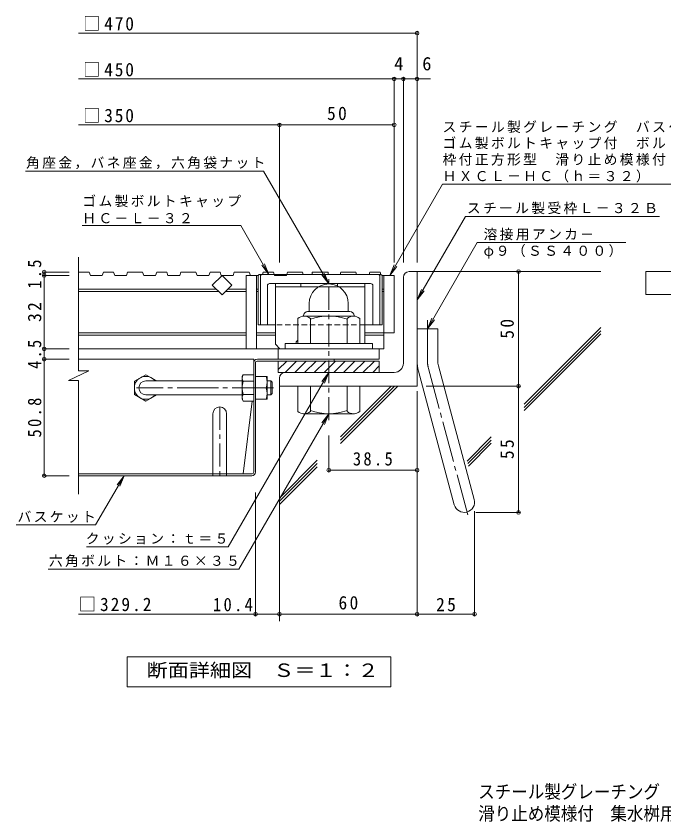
# Model space of a CAD drawing. Units: millimetres on the paper, enlarged 4 times, with parts at other scales. Extents: x -1070 to 1072, y -788 to 743.
# Drawn here: x -607 to -42, y -788 to -85 of the extents above; entities that cross this region are included whole.
import ezdxf
from ezdxf.enums import TextEntityAlignment as Align

# ---------------------------------------------------------------- set-up
doc = ezdxf.new("R2010")
doc.units = ezdxf.units.MM
doc.header["$LTSCALE"] = 4
doc.header["$PDMODE"] = 32
doc.header["$PDSIZE"] = 3.2
for name, pattern in [('CHAIN1', [8, 5, -1, 1, -1]), ('CHAIN2', [12, 9, -1, 1, -1]), ('DASHED1', [1.8, 1.2, -0.6])]:
    doc.linetypes.add(name, pattern=pattern)
for name, color, linetype, lineweight in [('D-1', 2, 'Continuous', 9), ('D-2', 3, 'Continuous', 9), ('D-4', 7, 'Continuous', 9), ('D-5', 7, 'Continuous', 9), ('D-6', 6, 'Continuous', 5), ('D-7', 6, 'Continuous', 5), ('D-8', 4, 'Continuous', 9), ('D-B', 2, 'Continuous', 9)]:
    doc.layers.add(name, color=color, linetype=linetype, lineweight=lineweight)
doc.layers.add('F-0_F-0ﾚｲﾔ', color=2, linetype='Continuous')
doc.layers.add('F-F_F-Fﾚｲﾔ', color=2, linetype='Continuous')
doc.styles.add('ＭＳ ゴシック', font='')
doc.styles.get('ＭＳ ゴシック').set_extended_font_data('MS Gothic')

msp = doc.modelspace()

# ---------------------------------------------------------------- linework, layer by layer
at = {"layer": 'D-1'}
for p, q in [((-264.202, -307.934), (-257.202, -307.934)), ((-257.202, -407.934), (-257.202, -307.934)), ((-269.202, -387.934), (-269.202, -312.934)), ((-334.182, -318.734), (-334.202, -318.734)), ((-351.203, -335.733), (-351.203, -342.733)), ((-317.202, -335.713), (-317.202, -342.733)), ((-352.603, -342.733), (-315.802, -342.733)), ((-361.202, -370.734), (-361.202, -348.811)), ((-356.202, -346.333), (-356.202, -346.734)), ((-312.702, -346.734), (-355.702, -346.734)), ((-350.202, -370.734), (-350.202, -348.81)), ((-318.202, -370.734), (-318.202, -348.81)), ((-312.202, -346.333), (-312.202, -346.734)), ((-307.202, -370.734), (-307.202, -348.811)), ((-257.202, -357.934), (-239.202, -357.934)), ((-239.202, -385.564), (-239.202, -357.934)), ((-296.202, -370.734), (-372.202, -370.734)), ((-372.202, -375.333), (-372.202, -370.734)), ((-296.202, -375.333), (-296.202, -370.734)), ((-378.203, -385.933), (-290.202, -385.933)), ((-378.203, -395.934), (-378.203, -385.933)), ((-378.203, -393.407), (-370.729, -385.933)), ((-372.244, -395.933), (-362.244, -385.933)), ((-363.759, -395.933), (-353.759, -385.933)), ((-355.274, -395.933), (-345.274, -385.933)), ((-346.788, -395.933), (-336.788, -385.933)), ((-338.303, -395.933), (-328.303, -385.933)), ((-329.818, -395.933), (-319.818, -385.933)), ((-321.333, -395.933), (-311.333, -385.933)), ((-312.847, -395.933), (-302.847, -385.933)), ((-304.362, -395.933), (-294.362, -385.933)), ((-290.202, -395.934), (-290.202, -385.933)), ((-295.877, -395.933), (-290.202, -390.259)), ((-238.589, -390.223), (-207.405, -506.604)), ((-277.203, -395.934), (-378.203, -395.934)), ((-255.976, -394.881), (-224.791, -511.263)), ((-377.202, -400.934), (-377.202, -407.934)), ((-257.202, -407.934), (-377.202, -407.934)), ((-361.202, -407.934), (-361.202, -429.856)), ((-350.202, -407.934), (-350.202, -429.857)), ((-318.202, -407.934), (-318.202, -429.857)), ((-307.202, -407.934), (-307.202, -429.856)), ((-356.202, -432.334), (-356.202, -431.934)), ((-312.702, -431.934), (-355.702, -431.934)), ((-312.202, -432.334), (-312.202, -431.934))]:
    msp.add_line(p, q, dxfattribs=at)
at = {"layer": 'D-1', "linetype": 'CHAIN1'}
msp.add_line((-334.202, -437.387), (-334.202, -314.468), dxfattribs=at)
at = {"layer": 'D-1', "linetype": 'CHAIN2'}
for p, q in [((-248.202, -385.564), (-248.202, -350.324)), ((-247.283, -392.552), (-212.36, -522.885))]:
    msp.add_line(p, q, dxfattribs=at)
at = {"layer": 'D-1', "color": 3}
for p, q in [((-409.602, -403.333), (-493.602, -403.333)), ((-409.602, -415.333), (-493.602, -415.333))]:
    msp.add_line(p, q, dxfattribs=at)
at = {"layer": 'D-1', "color": 3, "linetype": 'CHAIN2'}
msp.add_line((-382.402, -409.333), (-501.602, -409.333), dxfattribs=at)
at = {"layer": 'D-1'}
for centre, radius, start, end in [((-264.202, -312.934), 5, 90, 180), ((-334.202, -335.733), 17, 90, 180), ((-334.182, -335.713), 16.98, 0, 90), ((-352.603, -346.333), 3.6, 90, 180), ((-315.802, -346.333), 3.6, 0, 90), ((-355.702, -355.053), 8.32, 48.6201, 131.38164), ((-334.202, -394.734), 48, 70.52881, 109.47119), ((-312.702, -355.053), 8.32, 48.61835, 131.37988), ((-221.202, -385.564), 36, 180, 195), ((-221.202, -385.564), 18, 180, 195.00002), ((-277.203, -387.934), 8, 270, 0), ((-372.203, -400.934), 5, 90, 180), ((-355.702, -423.614), 8.32, 228.61835, 311.37988), ((-334.202, -383.933), 48, 250.52881, 289.47119), ((-312.702, -423.614), 8.32, 228.6201, 311.38164), ((-216.098, -508.934), 9, 195.00014, 14.99991)]:
    msp.add_arc(centre, radius, start, end, dxfattribs=at)
at = {"layer": 'D-1', "linetype": 'CHAIN2'}
msp.add_arc((-221.203, -385.564), 27, 180, 194.99995, dxfattribs=at)
at = {"layer": 'D-1', "color": 3}
msp.add_arc((-493.602, -409.333), 6, 90, 270, dxfattribs=at)
at = {"layer": 'D-2'}
for p, q in [((-552.27, -394.492), (-552.27, -295.333)), ((-542.862, -308.333), (-552.27, -308.333)), ((-542.862, -308.333), (-541.839, -311.333)), ((-521.775, -308.333), (-520.753, -311.333)), ((-496.408, -308.333), (-495.386, -311.333)), ((-475.322, -308.333), (-474.3, -311.333)), ((-449.956, -308.333), (-448.933, -311.333)), ((-428.869, -308.333), (-427.847, -311.333)), ((-403.503, -308.333), (-402.481, -311.333)), ((-391.232, -308.333), (-391.913, -310.333)), ((-382.417, -308.333), (-391.232, -308.333)), ((-382.417, -308.333), (-381.394, -311.333)), ((-357.051, -308.333), (-356.369, -310.333)), ((-323.692, -308.333), (-324.374, -310.333)), ((-310.598, -308.333), (-323.692, -308.333)), ((-310.598, -308.333), (-309.916, -310.333)), ((-298.326, -308.333), (-299.008, -310.333)), ((-289.511, -308.333), (-298.326, -308.333)), ((-289.511, -308.333), (-288.829, -310.333)), ((-531.612, -311.333), (-541.839, -311.333)), ((-510.526, -311.333), (-520.753, -311.333)), ((-485.16, -311.333), (-495.386, -311.333)), ((-464.073, -311.333), (-474.3, -311.333)), ((-438.707, -311.333), (-448.933, -311.333)), ((-417.62, -311.333), (-427.847, -311.333)), ((-406.202, -311.333), (-406.202, -375.334)), ((-395.702, -311.333), (-406.202, -311.333)), ((-397.202, -311.333), (-397.202, -375.334)), ((-371.168, -311.333), (-381.394, -311.333)), ((-287.703, -311.333), (-286.202, -311.333)), ((-277.203, -311.333), (-286.202, -311.333)), ((-432.173, -323.333), (-552.27, -323.333)), ((-430.173, -325.334), (-552.27, -325.334)), ((-406.202, -325.334), (-424.232, -325.334)), ((-406.202, -323.333), (-422.232, -323.333)), ((-395.702, -323.333), (-397.202, -323.333)), ((-395.702, -325.334), (-397.202, -325.334)), ((-286.202, -323.333), (-287.703, -323.333)), ((-286.202, -325.334), (-287.703, -325.334)), ((-406.202, -361.334), (-552.27, -361.334)), ((-406.202, -363.334), (-552.27, -363.334)), ((-380.702, -361.334), (-397.202, -361.334)), ((-380.702, -363.334), (-397.202, -363.334)), ((-286.202, -361.334), (-302.702, -361.334)), ((-286.202, -363.334), (-302.702, -363.334)), ((-378.203, -384.333), (-378.203, -375.333)), ((-290.202, -384.333), (-290.202, -375.334)), ((-290.202, -384.333), (-378.203, -384.333)), ((-561.116, -402.775), (-543.277, -394.492)), ((-543.277, -394.492), (-552.27, -394.492)), ((-561.116, -402.775), (-552.27, -402.775)), ((-552.27, -501.933), (-552.27, -402.775))]:
    msp.add_line(p, q, dxfattribs=at)
for points in [[(-521.775, -308.333), (-530.59, -308.333), (-531.612, -311.333)], [(-496.408, -308.333), (-509.504, -308.333), (-510.526, -311.333)], [(-475.322, -308.333), (-484.137, -308.333), (-485.16, -311.333)], [(-449.956, -308.333), (-463.051, -308.333), (-464.073, -311.333)], [(-428.869, -308.333), (-437.684, -308.333), (-438.707, -311.333)], [(-403.503, -308.333), (-416.598, -308.333), (-417.62, -311.333)], [(-357.051, -308.333), (-370.145, -308.333), (-371.168, -311.333)], [(-286.202, -311.333), (-286.202, -375.334), (-552.27, -375.334)], [(-277.203, -311.333), (-277.203, -361.334), (-286.202, -361.334)]]:
    msp.add_lwpolyline(points, dxfattribs=at)
msp.add_lwpolyline([(-427.203, -328.304), (-435.688, -319.819), (-427.203, -311.333), (-418.718, -319.819)], close=True, dxfattribs=at)
at = {"layer": 'D-4'}
for p, q in [((-552.27, -99.934), (-257.202, -99.934)), ((-257.202, -299.934), (-257.202, -98.733)), ((-552.27, -139.934), (-245.456, -139.934)), ((-277.202, -299.934), (-277.202, -138.734)), ((-269.202, -299.934), (-269.202, -138.734)), ((-552.27, -179.934), (-277.202, -179.934)), ((-377.202, -299.934), (-377.202, -178.733)), ((-583.356, -308.333), (-560.27, -308.333)), ((-582.156, -308.333), (-582.156, -311.333)), ((-168.783, -407.934), (-168.783, -307.934)), ((-583.356, -311.333), (-560.27, -311.333)), ((-582.156, -311.333), (-582.156, -375.334)), ((-583.356, -375.334), (-560.27, -375.334)), ((-582.156, -375.334), (-582.156, -384.333)), ((-583.356, -384.333), (-560.27, -384.333)), ((-582.156, -384.333), (-582.156, -485.933)), ((-257.202, -412.109), (-257.202, -607.933)), ((-249.202, -407.934), (-167.583, -407.934)), ((-168.783, -517.934), (-168.783, -407.934)), ((-334.202, -450.945), (-334.202, -482.405)), ((-334.202, -481.205), (-257.202, -481.205)), ((-583.356, -485.933), (-560.27, -485.933)), ((-398.002, -607.933), (-398.002, -500.733)), ((-207.098, -607.933), (-207.098, -516.934)), ((-206.098, -517.934), (-167.583, -517.934)), ((-398.002, -606.733), (-552.27, -606.733)), ((-377.202, -606.733), (-398.002, -606.733))]:
    msp.add_line(p, q, dxfattribs=at)
msp.add_lwpolyline([(-377.202, -606.733), (-257.202, -606.733), (-207.098, -606.733)], dxfattribs=at)
for p in [(-257.202, -99.934), (-277.202, -139.934), (-269.202, -139.934), (-257.202, -139.934), (-377.202, -179.934), (-277.202, -179.934), (-582.156, -308.333), (-168.783, -307.934), (-582.156, -311.333), (-582.156, -375.334), (-582.156, -384.333), (-168.783, -407.934), (-582.156, -485.933), (-334.202, -481.205), (-257.202, -481.205), (-168.783, -517.934), (-398.002, -606.733), (-377.202, -606.733), (-257.202, -606.733), (-207.098, -606.733)]:
    msp.add_point(p, dxfattribs=at)
at = {"layer": 'D-5'}
for p, q in [((-598.551, -220.456), (-390.943, -220.456)), ((-390.943, -220.456), (-334.202, -318.733)), ((-235.023, -231.598), (-281.058, -311.333)), ((-235.023, -231.598), (28.977, -231.598)), ((-215.115, -259.804), (-257.202, -332.701)), ((-215.115, -259.804), (-45.988, -259.804)), ((-548.95, -267.747), (-410.95, -267.747)), ((-204.748, -282.668), (-248.202, -357.933)), ((-204.748, -282.668), (-75.291, -282.668)), ((-386.363, -310.333), (-390.19, -301.094)), ((-281.058, -311.333), (-277.232, -302.095)), ((-281.058, -311.333), (-274.971, -303.4)), ((-334.202, -318.733), (-340.29, -310.8)), ((-334.202, -318.733), (-338.029, -309.495)), ((-257.202, -332.701), (-253.375, -323.462)), ((-257.202, -332.701), (-251.115, -324.767)), ((-248.202, -357.933), (-244.375, -348.695)), ((-248.202, -357.933), (-242.115, -350)), ((-334.202, -395.934), (-421.964, -547.941)), ((-334.202, -395.934), (-340.29, -403.867)), ((-334.202, -395.934), (-338.029, -405.172)), ((-334.202, -431.933), (-340.29, -439.867)), ((-537.38, -528.941), (-512.55, -485.933)), ((-512.55, -485.933), (-518.638, -493.867)), ((-512.55, -485.933), (-516.377, -495.172)), ((-606.627, -528.941), (-537.38, -528.941)), ((-545.312, -547.941), (-421.964, -547.941)), ((-578.651, -567.406), (-412.417, -567.406))]:
    msp.add_line(p, q, dxfattribs=at)
for points in [[(-410.95, -267.747), (-386.363, -310.333), (-392.45, -302.4)], [(-412.417, -567.406), (-334.202, -431.933), (-338.029, -441.172)]]:
    msp.add_lwpolyline(points, dxfattribs=at)
at = {"layer": 'D-5', "color": 2}
for points in [[(-57.775, -327.934), (-57.775, -307.934), (32.224, -307.934), (32.224, -327.934)], [(-510, -670), (-510, -644), (-279.999, -644), (-279.999, -670)]]:
    msp.add_lwpolyline(points, close=True, dxfattribs=at)
at = {"layer": 'D-6'}
for p, q in [((-257.202, -307.934), (-97.202, -307.934)), ((-164.052, -423.538), (-97.202, -356.688)), ((-164.052, -426.365), (-97.202, -359.515)), ((-164.052, -429.195), (-97.202, -362.345)), ((-377.202, -407.934), (-377.202, -612.733)), ((-323.993, -457.85), (-274.075, -407.934)), ((-323.993, -452.194), (-279.732, -407.934)), ((-323.993, -455.021), (-276.905, -407.934)), ((-213.684, -473.169), (-192.552, -452.037)), ((-213.086, -475.399), (-192.552, -454.865)), ((-212.488, -477.63), (-192.552, -457.694)), ((-377.202, -505.403), (-344.279, -472.48)), ((-377.202, -508.231), (-344.279, -475.307)), ((-377.202, -511.059), (-344.279, -478.136))]:
    msp.add_line(p, q, dxfattribs=at)
at = {"layer": 'D-7'}
for p, q in [((-334.796, -308.333), (-334.796, -310.333)), ((-395.702, -311.333), (-394.702, -310.333)), ((-395.702, -311.333), (-395.702, -354.333)), ((-288.703, -310.333), (-394.702, -310.333)), ((-393.702, -311.333), (-392.702, -310.333)), ((-393.702, -311.333), (-393.702, -354.333)), ((-289.702, -311.333), (-290.703, -310.333)), ((-289.702, -311.333), (-289.702, -354.333)), ((-287.703, -311.333), (-288.703, -310.333)), ((-287.703, -311.333), (-287.703, -354.333)), ((-387.703, -320.334), (-387.703, -354.333)), ((-297.703, -318.333), (-385.702, -318.333)), ((-295.702, -320.334), (-295.702, -354.333)), ((-380.702, -354.333), (-395.702, -354.333)), ((-287.703, -354.333), (-302.702, -354.333))]:
    msp.add_line(p, q, dxfattribs=at)
at = {"layer": 'D-7', "linetype": 'DASHED1'}
msp.add_line((-302.702, -354.333), (-380.702, -354.333), dxfattribs=at)
at = {"layer": 'D-7', "color": 2, "lineweight": 9}
for p, q in [((-399.602, -384.333), (-552.27, -384.333)), ((-399.602, -483), (-399.602, -384.333)), ((-396.669, -385.933), (-329.595, -385.933)), ((-396.402, -384.333), (-329.595, -384.333)), ((-329.595, -384.333), (-329.595, -385.933)), ((-398.002, -482.733), (-398.002, -387.267)), ((-400.911, -420.833), (-408.827, -484.333)), ((-408.827, -484.333), (-552.27, -484.333)), ((-400.936, -484.333), (-408.827, -484.333)), ((-401.202, -485.933), (-552.27, -485.933))]:
    msp.add_line(p, q, dxfattribs=at)
at = {"layer": 'D-7'}
msp.add_lwpolyline([(-334.796, -308.333), (-348.609, -308.333), (-348.609, -310.333)], dxfattribs=at)
for centre, start, end in [((-385.702, -320.334), 90, 180), ((-297.703, -320.334), 0, 90)]:
    msp.add_arc(centre, 2, start, end, dxfattribs=at)
at = {"layer": 'D-7', "color": 2, "lineweight": 9}
for centre, radius, start, end in [((-396.402, -387.533), 3.2, 90, 180), ((-396.669, -387.267), 1.333, 90, 180), ((-401.202, -482.733), 3.2, 270, 0), ((-400.936, -483), 1.333, 270, 0)]:
    msp.add_arc(centre, radius, start, end, dxfattribs=at)
at = {"layer": 'D-8'}
for p, q in [((-380.702, -321.333), (-302.702, -321.333)), ((-358.476, -321.333), (-358.476, -318.333)), ((-326.476, -321.333), (-326.476, -318.333)), ((-302.702, -370.734), (-302.702, -318.333)), ((-380.702, -371.333), (-376.702, -375.333))]:
    msp.add_line(p, q, dxfattribs=at)
at = {"layer": 'D-8', "color": 2}
for p, q in [((-398.002, -399.334), (-388.002, -399.334)), ((-388.002, -419.334), (-388.002, -399.334)), ((-398.002, -409.333), (-388.868, -409.333)), ((-398.002, -419.334), (-388.002, -419.334)), ((-435.202, -431.933), (-435.202, -485.933)), ((-423.202, -431.933), (-423.202, -485.933))]:
    msp.add_line(p, q, dxfattribs=at)
at = {"layer": 'D-8', "color": 3}
for p, q in [((-388.002, -403.333), (-384.602, -403.333)), ((-384.602, -403.333), (-383.602, -404.333)), ((-384.602, -415.333), (-384.602, -403.333)), ((-383.602, -414.333), (-383.602, -404.333)), ((-384.602, -415.333), (-383.602, -414.333)), ((-388.002, -415.333), (-384.602, -415.333))]:
    msp.add_line(p, q, dxfattribs=at)
at = {"layer": 'D-8', "color": 2, "linetype": 'CHAIN1'}
for p, q in [((-382.629, -409.333), (-388.753, -409.333)), ((-429.202, -425.933), (-429.202, -485.933))]:
    msp.add_line(p, q, dxfattribs=at)
at = {"layer": 'D-8'}
for points in [[(-380.702, -371.333), (-380.702, -318.333), (-302.702, -318.333)], [(-362.702, -370.734), (-362.702, -369.333), (-361.202, -367.833)]]:
    msp.add_lwpolyline(points, dxfattribs=at)
at = {"layer": 'D-8', "color": 2}
for centre, radius, start, end in [((-402.869, -404.333), 14.866, 340.34633, 19.65366), ((-402.869, -414.334), 14.866, 340.34633, 19.65366), ((-429.202, -431.933), 6, 0, 180)]:
    msp.add_arc(centre, radius, start, end, dxfattribs=at)
at = {"layer": 'D-B'}
for p, q in [((-493.602, -397.833), (-503.602, -403.607)), ((-493.602, -397.833), (-484.076, -403.333)), ((-409.602, -399.334), (-408.736, -397.833)), ((-409.602, -419.333), (-409.602, -399.334)), ((-399.602, -397.833), (-408.736, -397.833)), ((-503.602, -403.607), (-503.602, -415.06)), ((-408.736, -403.607), (-399.602, -403.607)), ((-493.602, -420.833), (-503.602, -415.06)), ((-493.602, -420.833), (-484.076, -415.333)), ((-409.602, -419.333), (-408.736, -420.833)), ((-408.736, -415.06), (-399.602, -415.06)), ((-399.602, -420.833), (-408.736, -420.833))]:
    msp.add_line(p, q, dxfattribs=at)
for centre, radius, start, end in [((-493.602, -409.333), 10, 36.87019, 323.12981), ((-403.038, -401.123), 6.579, 149.99998, 176.07924), ((-404.133, -400.653), 5.47, 180.2103, 212.68507), ((-390.237, -409.333), 19.365, 162.79973, 197.20026), ((-404.133, -418.014), 5.47, 147.31491, 179.78969), ((-403.038, -417.544), 6.579, 183.92075, 210)]:
    msp.add_arc(centre, radius, start, end, dxfattribs=at)

# ---------------------------------------------------------------- texts
at = {"layer": 'D-4', "color": 2, "style": 'ＭＳ ゴシック'}
for s, p in [('4', (-277.202, -135.933)), ('6', (-252.703, -135.933))]:
    msp.add_text(s, height=11.73, dxfattribs=at).set_placement(p, align=Align.BOTTOM_LEFT)
at = {"layer": 'D-4', "color": 2, "char_height": 11.73, "attachment_point": 7, "style": 'ＭＳ ゴシック'}
for s, insert in [('\\T1.21;\\W0.95;□470', (-548.27, -97.912)), ('\\T1.21;\\W0.95;□450', (-548.27, -137.914)), ('\\T1.21;\\W0.95;□350', (-548.27, -177.934)), ('\\T1.27;\\W0.95;50', (-335.702, -175.933)), ('\\T1.28;\\W0.9;38.5', (-313.202, -477.205)), ('\\T1.23;\\W0.95;□329.2', (-552.27, -604.333)), ('\\T1.28;\\W0.9;10.4', (-435.102, -604.333)), ('\\T1.27;\\W0.95;60', (-325.702, -602.733)), ('\\T1.27;\\W0.95;25', (-240.65, -604.333))]:
    msp.add_mtext(s, dxfattribs=dict(at, insert=insert))
at = {"layer": 'D-4', "color": 2, "char_height": 11.73, "attachment_point": 7, "rotation": 90, "style": 'ＭＳ ゴシック'}
for s, insert in [('\\T1.27;\\W0.9;1.5', (-584.556, -322.833)), ('\\T1.27;\\W0.95;32', (-584.556, -351.833)), ('\\T1.27;\\W0.95;50', (-172.783, -366.434)), ('\\T1.27;\\W0.9;4.5', (-584.556, -392.834)), ('\\T1.28;\\W0.9;50.8', (-584.556, -452.633)), ('\\T1.27;\\W0.95;55', (-172.783, -471.434))]:
    msp.add_mtext(s, dxfattribs=dict(at, insert=insert))
at = {"layer": 'D-5', "color": 2, "style": 'ＭＳ ゴシック', "width": 1.15}
msp.add_text('断面詳細図\u3000Ｓ＝１：２', height=11.73, dxfattribs=at).set_placement((-493, -665), align=Align.BOTTOM_LEFT)
at = {"layer": 'D-5', "char_height": 8.798, "attachment_point": 7, "style": 'ＭＳ ゴシック'}
for s, insert in [('\\T1.17;スチール製グレーチング\u3000バスケット付', (-235.023, -187.073)), ('\\T1.17;ゴム製ボルトキャップ付\u3000ボルト固定式', (-235.023, -201.304)), ('\\T1.17;角座金，バネ座金，六角袋ナット', (-597.938, -218.592)), ('\\T1.17;枠付正方形型\u3000滑り止め模様付\u3000集水桝用', (-235.023, -215.535)), ('\\T1.17;ＨＸＣＬ－ＨＣ（ｈ＝３２）', (-235.023, -230.19)), ('\\T1.17;ゴム製ボルトキャップ', (-548.95, -251.884)), ('\\T1.17;スチール製受枠Ｌ－３２Ｂ', (-213.868, -257.901)), ('\\T1.17;ＨＣ－Ｌ－３２', (-548.95, -265.884)), ('\\T1.17;溶接用アンカ－', (-199.291, -280.805)), ('\\T1.17;φ９（ＳＳ４００）', (-199.291, -296.532)), ('\\T1.17;バスケット', (-605.38, -527.037)), ('\\T1.17;クッション：ｔ＝５', (-545.965, -546.077)), ('\\T1.17;六角ボルト：Ｍ１６×３５', (-578.045, -565.542))]:
    msp.add_mtext(s, dxfattribs=dict(at, insert=insert))
at = {"layer": 'F-0_F-0ﾚｲﾔ', "style": 'ＭＳ ゴシック', "width": 0.9}
msp.add_text('滑り止め模様付\u3000集水桝用\u3000ＨＸＣＬ－ＨＣ\u3000３３３２Ａ－ｂ－Ｋ＋ＤＫ－３５０－Ｚ', height=11.73, dxfattribs=at).set_placement((-203.979, -790.039), align=Align.BOTTOM_LEFT)
at = {"layer": 'F-F_F-Fﾚｲﾔ', "style": 'ＭＳ ゴシック', "width": 0.9}
msp.add_text('スチール製グレーチング\u3000バスケット付\u3000ゴム製ボルトキャップ付\u3000ボルト固定式\u3000枠付正方形型', height=11.73, dxfattribs=at).set_placement((-203.979, -770.922), align=Align.BOTTOM_LEFT)

doc.saveas('drawing.dxf')
